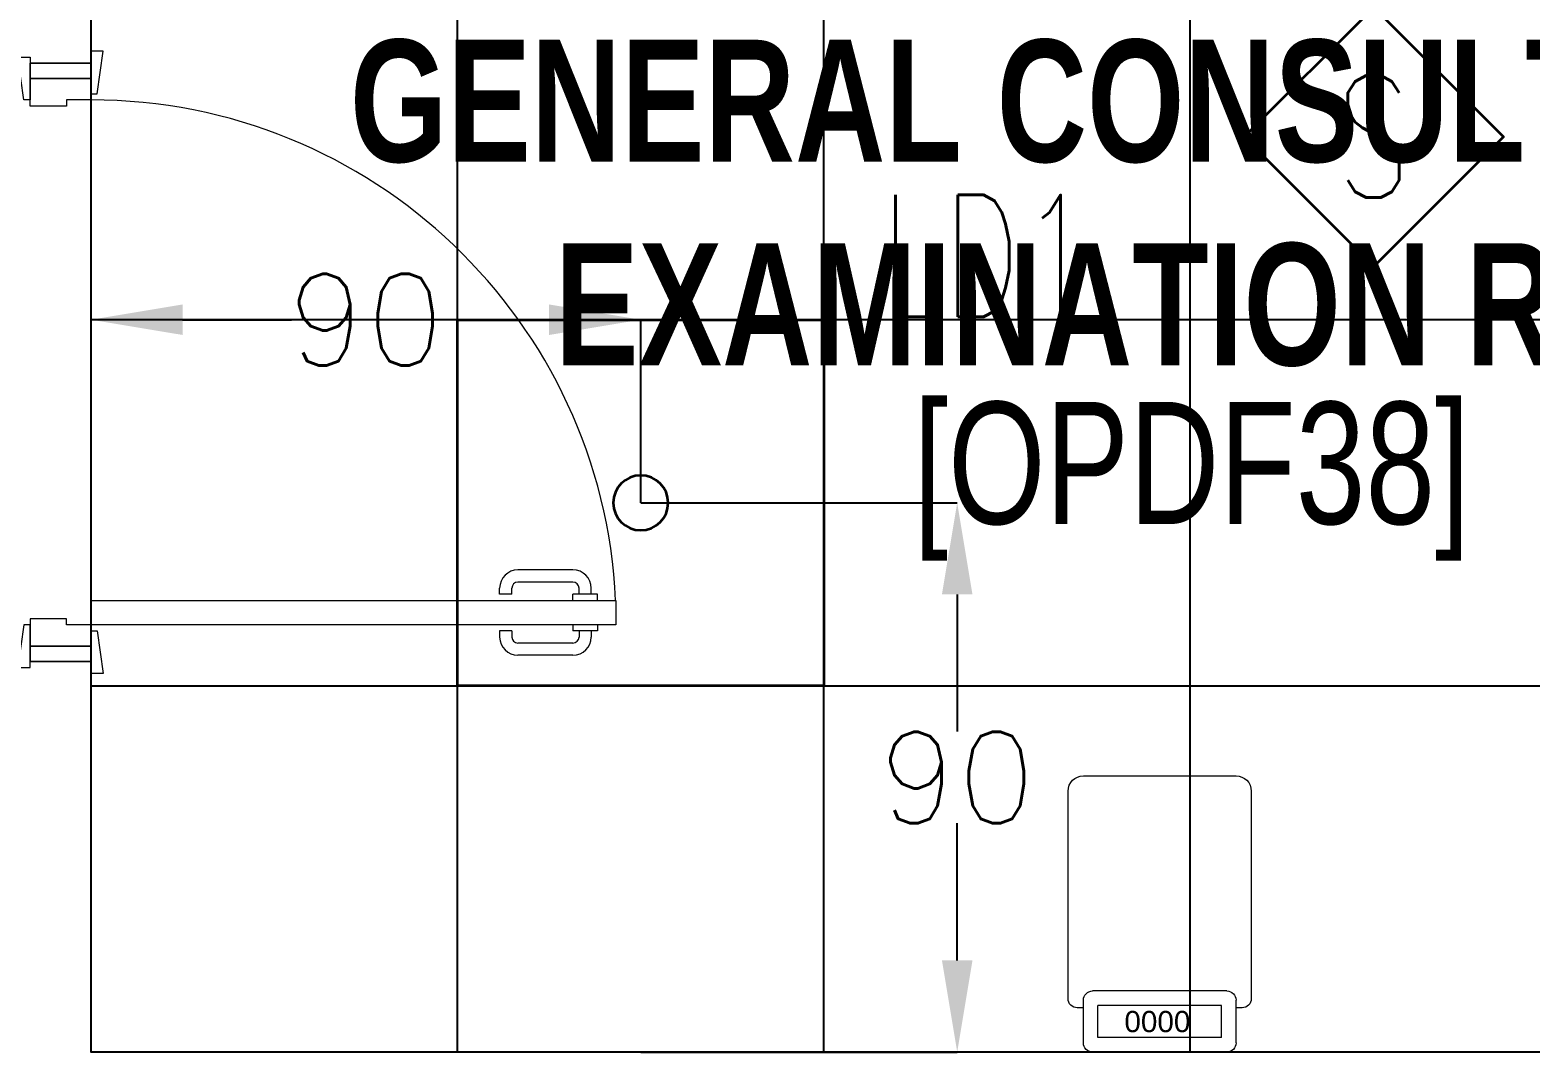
# Model space of a CAD drawing. Extents: x -12260 to 57327, y -29287 to 19916.
# Drawn here: x 44676 to 47132, y -6100 to -4425 of the extents above; entities that cross this region are included whole.
import ezdxf
from ezdxf.enums import TextEntityAlignment as Align

# ---------------------------------------------------------------- set-up
doc = ezdxf.new("R2010")
doc.units = 0
doc.header["$LTSCALE"] = 0.25
doc.linetypes.add('DASHDOT', pattern=[25.4, 12.7, -6.35, 0, -6.35])
for name, color, linetype, lineweight in [('01-First Floor$0$72_EGR_BASE_TEXT', 252, 'Continuous', 5), ('01-First Floor$0$LOADING', 253, 'Continuous', 5), ('01-First Floor$0$Walls', 251, 'Continuous', 5), ('01-First Floor$0$Wooden Joinery', 251, 'Continuous', 5), ('E-DIM', 6, 'Continuous', 18), ('E-LITE-CIRC-NUMB', 6, 'Continuous', 25), ('E-LITE-CLNG', 150, 'Continuous', 35), ('E-LITE-CLNG-CNDT', 6, 'DASHDOT', 35), ('E-LITE-CTRL', 6, 'Continuous', 25), ('E-LITE-IDEN', 6, 'Continuous', 25), ('F-ALRM-CLNG @ 100', 33, 'Continuous', 35)]:
    doc.layers.add(name, color=color, linetype=linetype, lineweight=lineweight)
doc.layers.add('01-First Floor$0$FALSE CEILING', color=251, linetype='Continuous')
doc.styles.add('01-First Floor$0$Standard', font='arial.ttf')
doc.styles.add('01-First Floor$0$X3G_ENTITY_9EC9', font='swisscl.ttf', dxfattribs={"height": 0.2})
doc.styles.add('01-First Floor$0$X3G_ENTITY_9F38', font='swisscl.ttf', dxfattribs={"height": 0.2})
doc.styles.add('DC_SIMPLEX', font='SIMPLEX.shx', dxfattribs={"width": 0.7})
doc.styles.get("Standard").update_dxf_attribs({"font": 'romans.shx'})
doc.dimstyles.get("Standard").update_dxf_attribs({"dimtxt": 150, "dimasz": 150, "dimexe": 0.18, "dimexo": 0.0625, "dimgap": 0.09, "dimtad": 0, "dimtih": 1, "dimtoh": 1, "dimdec": 0, "dimlfac": 0.1, "dimzin": 0, "dimdsep": 46, "dimtxsty": 'Standard', "dimcen": 0.09, "dimclrd": 6, "dimadec": 0, "dimazin": 0, "dimtfac": 1, "dimtdec": 0, "dimtofl": 0, "dimtmove": 0, "dimatfit": 3, "dimfxl": 1, "dimtolj": 1, "dimtzin": 0, "dimarcsym": 0})

# ---------------------------------------------------------------- blocks, each defined once
blk = doc.blocks.new('01-First Floor$0$A$C72370EFE')
at = {"layer": '01-First Floor$0$Wooden Joinery'}
for p, q in [((-0.01, -0.04), (-0.02, -0.04)), ((-0.01, -0.03), (-0.01, -0.07)), ((0, -0.03), (-0.01, -0.03)), ((0.04, -0.03), (0.05, -0.03)), ((0.05, -0.03), (0.05, -0.07)), ((0.05, -0.04), (0.06, -0.04)), ((-0.05, -0.07), (-0.05, -0.16)), ((-0.03, -0.07), (-0.03, -0.16)), ((-0.01, -0.06), (-0.02, -0.06)), ((0, -0.07), (-0.01, -0.07)), ((0.04, -0.07), (0.05, -0.07)), ((0.05, -0.06), (0.06, -0.06)), ((0.07, -0.07), (0.07, -0.16)), ((0.09, -0.07), (0.09, -0.16)), ((-0.01, -0.17), (-0.02, -0.17)), ((-0.01, -0.17), (-0.01, -0.19)), ((0.05, -0.17), (0.06, -0.17)), ((0.05, -0.17), (0.05, -0.19)), ((-0.01, -0.19), (-0.02, -0.19)), ((0.05, -0.19), (0.06, -0.19))]:
    blk.add_line(p, q, dxfattribs=at)
for centre, radius, start, end in [((-0.02, -0.07), 0.03, 90, 180), ((0.06, -0.07), 0.03, 0, 90), ((-0.02, -0.07), 0.01, 90, 180), ((0.06, -0.07), 0.01, 0, 90), ((-0.02, -0.16), 0.03, 180, 270), ((-0.02, -0.16), 0.01, 180, 270), ((0.06, -0.16), 0.01, 270, 0), ((0.06, -0.16), 0.03, 270, 0)]:
    blk.add_arc(centre, radius, start, end, dxfattribs=at)
blk = doc.blocks.new('01-First Floor$0$A$C5DAD61B4')
at = {"layer": '01-First Floor$0$Wooden Joinery'}
for points in [[(80, 959.1), (80, 969.1), (10, 979.1), (10, 959.1)], [(940, 959.1), (940, 969.1), (1010, 979.1), (1010, 959.1)], [(70, 859.1), (70, 849.1), (0, 839.1), (0, 859.1)], [(120, 859.1), (120, 0), (80, 0), (80, 859.1)], [(950, 859.1), (950, 849.1), (1020, 839.1), (1020, 859.1)]]:
    blk.add_lwpolyline(points, close=True, dxfattribs=at)
for points in [[(45, 859.1), (45, 959.1), (20, 959.1), (20, 859.1), (45, 859.1)], [(45, 859.1), (80, 859.1), (80, 899.1), (90, 899.1), (90, 959.1), (45, 959.1), (45, 859.1)], [(975, 859.1), (940, 859.1), (940, 899.1), (930, 899.1), (930, 959.1), (975, 959.1), (975, 859.1)], [(975, 859.1), (975, 959.1), (1000, 959.1), (1000, 859.1), (975, 859.1)]]:
    blk.add_lwpolyline(points, dxfattribs=at)
blk.add_arc((80, 859.1), 860, 272.666, 0, dxfattribs=at)
at = {"layer": '01-First Floor$0$Wooden Joinery', "xscale": 999.9999999998854, "yscale": 999.9999999998854, "zscale": 999.9999999998854, "rotation": 180}
blk.add_blockref('01-First Floor$0$A$C72370EFE', (120, 0), dxfattribs=at)
blk = doc.blocks.new('01-First Floor$0$HF13461A-P')
at = {"layer": '01-First Floor$0$LOADING'}
for p, q in [((0.2579, 0.4503), (0.0379, 0.4503)), ((0.0229, 0.4353), (0.0229, 0.3653)), ((0.2493, 0.4266), (0.0466, 0.4266)), ((0.0466, 0.4266), (0.0466, 0.3739)), ((0.2493, 0.4266), (0.2493, 0.3739)), ((0.2729, 0.4353), (0.2729, 0.3653)), ((0.0229, 0.3778), (0.0129, 0.3778)), ((0.2493, 0.3739), (0.0466, 0.3739)), ((0.2829, 0.3778), (0.2729, 0.3778)), ((-0.0021, 0.3628), (-0.0021, 0.0228)), ((0.2579, 0.3503), (0.0379, 0.3503)), ((0.2979, 0.0228), (0.2979, 0.3628)), ((0.0229, -0.0022), (0.2729, -0.0022))]:
    blk.add_line(p, q, dxfattribs=at)
for centre, radius, start, end in [((0.0379, 0.4353), 0.015, 90, 180), ((0.2579, 0.4353), 0.015, 0, 90), ((0.0129, 0.3628), 0.015, 90, 180), ((0.2829, 0.3628), 0.015, 0, 90), ((0.0379, 0.3653), 0.015, 180, 270), ((0.2579, 0.3653), 0.015, 270, 0), ((0.0229, 0.0228), 0.025, 180, 270), ((0.2729, 0.0228), 0.025, 270, 0)]:
    blk.add_arc(centre, radius, start, end, dxfattribs=at)
at = {"layer": '01-First Floor$0$LOADING', "style": '01-First Floor$0$Standard'}
blk.add_text('0000', height=0.03477, dxfattribs=at).set_placement((0.0901, 0.3829))
blk = doc.blocks.new('01-First Floor')
at = {"layer": '01-First Floor$0$FALSE CEILING', "linetype": 'Continuous'}
for p, q in [((45376, -6100), (45376, -2810)), ((45976, -6100), (45976, -2810)), ((46576, -6100), (46576, -2810)), ((44776, -4900), (48976, -4900)), ((44776, -5500), (48976, -5500))]:
    blk.add_line(p, q, dxfattribs=at)
at = {"layer": '01-First Floor$0$FALSE CEILING'}
blk.add_lwpolyline([(44776, -2810), (48976, -2810), (48976, -6100), (44776, -6100)], close=True, dxfattribs=at)
at = {"layer": '01-First Floor$0$Walls'}
for p, q in [((44776, -2810), (44776, -4480)), ((44776, -4480), (44676, -4480)), ((44776, -5460), (44676, -5460)), ((44776, -5460), (44776, -6100)), ((48976, -6100), (44776, -6100))]:
    blk.add_line(p, q, dxfattribs=at)
at = {"layer": '01-First Floor$0$LOADING', "lineweight": 0, "xscale": -1000, "yscale": 1000, "zscale": 1000, "rotation": 180}
blk.add_blockref('01-First Floor$0$HF13461A-P', (46378.1, -5649.7, -0.1), dxfattribs=at)
at = {"layer": '01-First Floor$0$Wooden Joinery', "rotation": 90.00000000000001}
blk.add_blockref('01-First Floor$0$A$C5DAD61B4', (45635.1, -5480), dxfattribs=at)
at = {"layer": '01-First Floor$0$72_EGR_BASE_TEXT', "insert": (46600.7, -4441.4, 0.1), "char_height": 200, "width": 3508.102, "attachment_point": 2, "style": '01-First Floor$0$X3G_ENTITY_9EC9'}
blk.add_mtext('{\\fSwis721 LtCn BT|b1|i0|c0|p34;GENERAL CONSULTATION / EXAMINATION ROOM}', dxfattribs=at)
at = {"layer": '01-First Floor$0$72_EGR_BASE_TEXT', "insert": (46578.2, -5034.8, 0.1), "char_height": 200, "attachment_point": 2, "style": '01-First Floor$0$X3G_ENTITY_9F38'}
blk.add_mtext('[OPDF38]', dxfattribs=at)
blk = doc.blocks.new('*U16')
blk.add_lwpolyline([(-300, 300), (-300, -300), (300, -300), (300, 300)], close=True)
blk.add_circle((0, 0), 45)
at = {"layer": 'E-LITE-CIRC-NUMB', "style": 'DC_SIMPLEX', "width": 0.7, "flags": 8}
blk.add_attdef('CIRCUIT', text='', height=200, rotation=0, dxfattribs=at).set_placement((-473.9, 300), align=Align.RIGHT)
at = {"layer": 'E-LITE-CTRL', "style": 'DC_SIMPLEX', "width": 0.7, "flags": 8}
blk.add_attdef('CONTROL', (1118.9, -935), '', height=200, rotation=360, dxfattribs=at)
at = {"layer": 'E-LITE-IDEN', "style": 'DC_SIMPLEX', "width": 0.7, "flags": 8}
blk.add_attdef('TYPE', (460.4, 457.6), '', height=200, rotation=360, dxfattribs=at)
blk = doc.blocks.new('A$C5CF53093')
blk.add_lwpolyline([(0, -212.1), (-212.1, 0), (0, 212.1), (212.1, 0)], close=True)
blk = doc.blocks.new('*U27')
at = {"xscale": 0.01, "yscale": 0.01, "zscale": 0.01}
blk.add_blockref('A$C5CF53093', (0.007, -0.007), dxfattribs=at)
at = {"color": 6, "style": 'DC_SIMPLEX', "width": 0.7, "flags": 8}
blk.add_attdef('TYPE', text='', height=2, rotation=360, dxfattribs=at).set_placement((0, 0), align=Align.MIDDLE_CENTER)
blk = doc.blocks.new('*D352')
at = {"layer": 'Defpoints', "color": 0}
for p in [(45676.1, -5200.1), (45676.1, -6100), (46194.4, -6100)]:
    blk.add_point(p, dxfattribs=at)
at = {"layer": 'E-DIM', "color": 0, "lineweight": -2, "transparency": 16777216}
for p, q in [((45676.2, -5200.1), (46194.6, -5200.1)), ((45676.2, -6100), (46194.6, -6100))]:
    blk.add_line(p, q, dxfattribs=at)
at = {"layer": 'E-DIM', "color": 6, "lineweight": -2, "transparency": 16777216}
for p, q in [((46194.4, -5350.1), (46194.4, -5575)), ((46194.4, -5950), (46194.4, -5725.1))]:
    blk.add_line(p, q, dxfattribs=at)
at = {"layer": 'E-DIM', "color": 6, "transparency": 16777216}
for points in [[(46169.4, -5350.1), (46219.4, -5350.1), (46194.4, -5200.1)], [(46169.4, -5950), (46219.4, -5950), (46194.4, -6100)]]:
    blk.add_solid(points, dxfattribs=at)
at = {"layer": 'E-DIM', "color": 0, "transparency": 16777216, "insert": (46194.4, -5650.1), "char_height": 150, "attachment_point": 5}
blk.add_mtext('\\A1;90', dxfattribs=at)
blk = doc.blocks.new('*D353')
at = {"layer": 'Defpoints', "color": 0}
for p in [(44776, -4900.1), (44776, -5200.1), (45676.1, -5200.1)]:
    blk.add_point(p, dxfattribs=at)
at = {"layer": 'E-DIM', "color": 0, "lineweight": -2, "transparency": 16777216}
for p, q in [((44776, -5200), (44776, -4899.9)), ((45676.1, -5200), (45676.1, -4899.9))]:
    blk.add_line(p, q, dxfattribs=at)
at = {"layer": 'E-DIM', "color": 6, "lineweight": -2, "transparency": 16777216}
for p, q in [((44926, -4900.1), (45104.5, -4900.1)), ((45526.1, -4900.1), (45347.6, -4900.1))]:
    blk.add_line(p, q, dxfattribs=at)
at = {"layer": 'E-DIM', "color": 6, "transparency": 16777216}
for points in [[(44926, -4875.1), (44926, -4925.1), (44776, -4900.1)], [(45526.1, -4875.1), (45526.1, -4925.1), (45676.1, -4900.1)]]:
    blk.add_solid(points, dxfattribs=at)
at = {"layer": 'E-DIM', "color": 0, "transparency": 16777216, "insert": (45226.1, -4900.1), "char_height": 150, "attachment_point": 5}
blk.add_mtext('\\A1;90', dxfattribs=at)

msp = doc.modelspace()

# ---------------------------------------------------------------- block references
at = {"layer": 'E-LITE-CLNG'}
ref = msp.add_blockref('*U16', (45676.1, -5200.1), dxfattribs=dict(at, xscale=-1))
ref.add_attrib('TYPE', 'LD1', (46069.6, -4895.6), dxfattribs={"layer": 'E-LITE-IDEN', "height": 200, "rotation": 0, "style": 'DC_SIMPLEX', "width": 0.7, "flags": 8})
at = {"layer": 'E-LITE-CLNG-CNDT'}
msp.add_blockref('01-First Floor', (0, 0), dxfattribs=at)
at = {"layer": 'F-ALRM-CLNG @ 100', "xscale": 100, "yscale": 100, "zscale": 100}
msp.add_blockref('*U27', (46876, -4600), dxfattribs=at).add_auto_attribs({'TYPE': 'S'})

# ---------------------------------------------------------------- dimensions: what is measured, and where the dimension line sits
at = {"layer": 'E-DIM'}
dim = msp.add_linear_dim(base=(44776, -4900.1), p1=(45676.1, -5200.1), p2=(44776, -5200.1), dimstyle='Standard', dxfattribs=at)
dim.commit()
dim.dimension.update_dxf_attribs({"geometry": '*D353', "text_midpoint": (45226.1, -4900.1)})
dim = msp.add_linear_dim(base=(46194.4, -6100), p1=(45676.1, -5200.1), p2=(45676.1, -6100), angle=90, dimstyle='Standard', dxfattribs=at)
dim.commit()
dim.dimension.update_dxf_attribs({"geometry": '*D352', "text_midpoint": (46194.4, -5650.1)})

doc.saveas('drawing.dxf')
